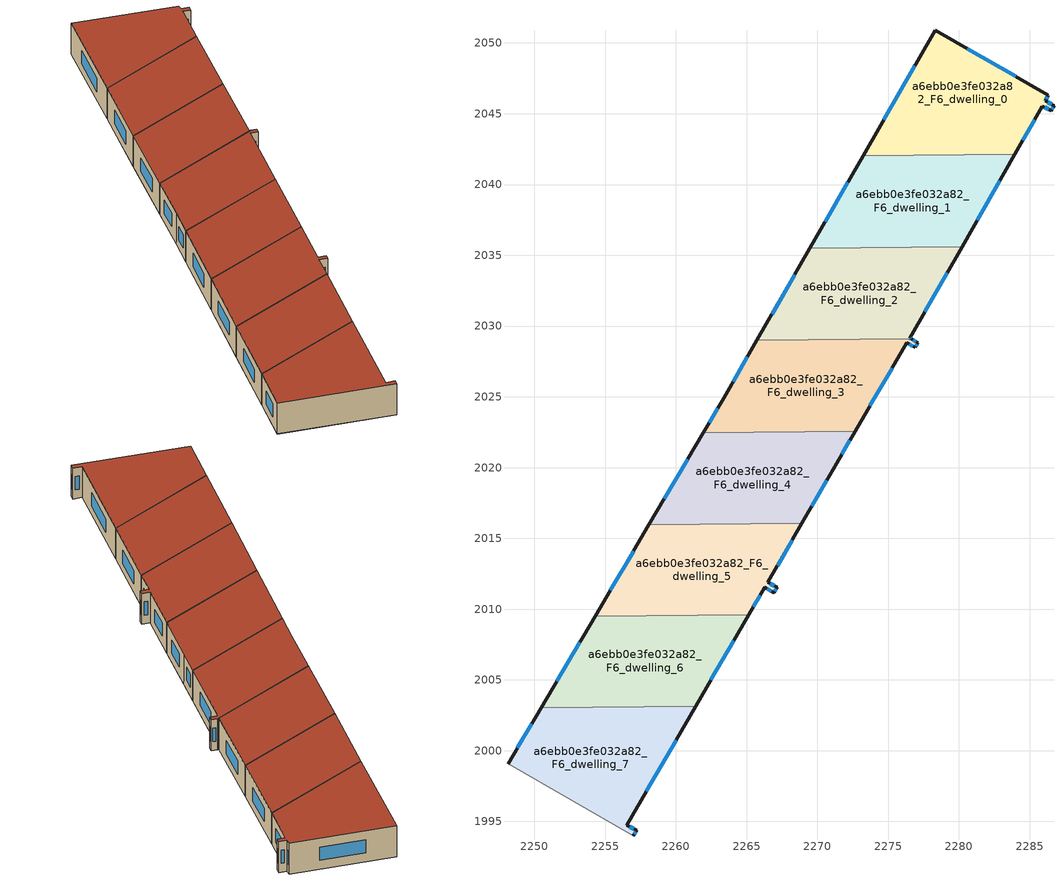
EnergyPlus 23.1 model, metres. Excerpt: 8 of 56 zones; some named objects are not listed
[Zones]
a6ebb0e3fe032a82_F6_dwelling_0
 floor to a6ebb0e3fe032a82_F5_dwelling_0 (EU_floor_Construction): 2286.3,2046.32 2286.11,2045.9 2286.71,2045.56 2286.51,2045.21 2285.9,2045.55 2283.95,2042.14 2273.22,2042.04 2278.32,2050.91 z18
 wall outside (EU_wall_Construction): 2283.95,2042.14 2285.9,2045.55 2286.51,2045.21 2286.72,2045.56 2286.11,2045.9 2286.3,2046.32 2278.32,2050.91 2273.22,2042.04 z18:21
 wall to a6ebb0e3fe032a82_F6_dwelling_1 (EU_wall_Construction): 2273.22,2042.03 2283.95,2042.14 z18:21
 window (EU_Window_Construction): 2286.54,2045.66 2286.28,2045.8 / 2286.57,2045.31 2286.66,2045.46 / 2286.07,2045.45 2286.34,2045.31 / 2284.51,2043.12 2285.34,2044.57 / 2276.86,2048.38 2274.68,2044.57 / 2284.02,2047.63 2280.6,2049.6 / 2286.17,2046.02 2286.24,2046.2 z18.86:20.14
 roof outside (EU_roof_Construction): 2283.95,2042.14 2285.9,2045.55 2286.51,2045.21 2286.72,2045.56 2286.11,2045.9 2286.3,2046.32 2278.32,2050.91 2273.22,2042.04 z21
a6ebb0e3fe032a82_F6_dwelling_1
 floor to a6ebb0e3fe032a82_F5_dwelling_1 (EU_floor_Construction): 2283.95,2042.14 2280.22,2035.61 2269.47,2035.5 2273.22,2042.04 z18
 wall outside (EU_wall_Construction): 2273.22,2042.04 2269.47,2035.5 / 2280.22,2035.61 2283.95,2042.14 z18:21
 wall to a6ebb0e3fe032a82_F6_dwelling_2 (EU_wall_Construction): 2269.47,2035.5 2280.22,2035.61 z18:21
 window (EU_Window_Construction): 2272.15,2040.17 2270.54,2037.37 / 2281.29,2037.48 2282.89,2040.28 z18.86:20.14
 roof outside (EU_roof_Construction): 2280.22,2035.61 2283.95,2042.14 2273.22,2042.04 2269.47,2035.5 z21
a6ebb0e3fe032a82_F6_dwelling_2
 floor to a6ebb0e3fe032a82_F5_dwelling_2 (EU_floor_Construction): 2280.22,2035.61 2276.54,2029.15 2276.63,2029.09 2265.72,2028.99 2269.47,2035.5 z18
 wall outside (EU_wall_Construction): 2276.63,2029.09 2276.54,2029.15 2280.22,2035.61 / 2269.47,2035.5 2265.72,2028.99 z18:21
 wall to a6ebb0e3fe032a82_F6_dwelling_3 (EU_wall_Construction): 2265.72,2028.99 2276.63,2029.09 z18:21
 window (EU_Window_Construction): 2276.61,2029.11 2276.57,2029.14 / 2268.4,2033.64 2266.79,2030.85 / 2277.59,2031 2279.17,2033.77 z18.86:20.14
 roof outside (EU_roof_Construction): 2276.63,2029.09 2276.54,2029.15 2280.22,2035.61 2269.47,2035.5 2265.72,2028.99 z21
a6ebb0e3fe032a82_F6_dwelling_3
 floor to a6ebb0e3fe032a82_F5_dwelling_3 (EU_floor_Construction): 2277.1,2028.82 2276.91,2028.49 2276.31,2028.82 2272.67,2022.57 2261.94,2022.47 2263.38,2024.91 2265.72,2028.99 2276.63,2029.09 z18
 wall outside (EU_wall_Construction): 2272.67,2022.57 2276.31,2028.82 2276.91,2028.49 2277.1,2028.82 2276.63,2029.09 / 2265.72,2028.99 2263.38,2024.91 2261.94,2022.47 z18:21
 wall to a6ebb0e3fe032a82_F6_dwelling_4 (EU_wall_Construction): 2261.94,2022.47 2272.67,2022.57 z18:21
 window (EU_Window_Construction): 2276.96,2028.58 2277.04,2028.72 / 2276.48,2028.72 2276.74,2028.58 / 2273.71,2024.36 2275.27,2027.03 / 2262.97,2024.21 2262.35,2023.16 / 2265.05,2027.82 2264.05,2026.07 / 2276.97,2028.9 2276.77,2029.02 z18.86:20.14
 roof outside (EU_roof_Construction): 2272.67,2022.57 2276.31,2028.82 2276.91,2028.49 2277.1,2028.82 2276.63,2029.09 2265.72,2028.99 2263.38,2024.91 2261.94,2022.47 z21
a6ebb0e3fe032a82_F6_dwelling_4
 floor to a6ebb0e3fe032a82_F5_dwelling_4 (EU_floor_Construction): 2272.67,2022.57 2271.36,2020.32 2268.9,2016.05 2258.09,2015.95 2261.94,2022.47 z18
 wall outside (EU_wall_Construction): 2261.94,2022.47 2258.09,2015.95 / 2268.9,2016.05 2271.36,2020.32 2272.67,2022.57 z18:21
 wall to a6ebb0e3fe032a82_F6_dwelling_5 (EU_wall_Construction): 2258.09,2015.95 2268.9,2016.05 z18:21
 window (EU_Window_Construction): 2260.84,2020.6 2259.19,2017.81 / 2271.73,2020.96 2272.3,2021.93 / 2269.6,2017.27 2270.66,2019.1 z18.86:20.14
 roof outside (EU_roof_Construction): 2268.9,2016.05 2271.36,2020.32 2272.67,2022.57 2261.94,2022.47 2258.09,2015.95 z21
a6ebb0e3fe032a82_F6_dwelling_5
 floor to a6ebb0e3fe032a82_F5_dwelling_5 (EU_floor_Construction): 2268.9,2016.05 2266.5,2011.89 2267.15,2011.54 2266.93,2011.17 2266.27,2011.55 2265.14,2009.61 2254.29,2009.5 2258.09,2015.95 z18
 wall outside (EU_wall_Construction): 2265.14,2009.61 2266.27,2011.55 2266.93,2011.17 2267.15,2011.54 2266.5,2011.89 2268.9,2016.05 / 2258.09,2015.95 2254.29,2009.5 z18:21
 wall to a6ebb0e3fe032a82_F6_dwelling_6 (EU_wall_Construction): 2254.29,2009.5 2265.14,2009.61 z18:21
 window (EU_Window_Construction): 2266.46,2011.44 2266.74,2011.28 / 2265.46,2010.16 2265.94,2010.99 / 2257.01,2014.1 2255.38,2011.34 / 2267.18,2013.08 2268.21,2014.86 / 2266.96,2011.64 2266.68,2011.79 / 2266.99,2011.28 2267.08,2011.44 z18.86:20.14
 roof outside (EU_roof_Construction): 2266.93,2011.17 2267.15,2011.54 2266.5,2011.89 2268.9,2016.05 2258.09,2015.95 2254.29,2009.5 2265.14,2009.61 2266.27,2011.55 z21
a6ebb0e3fe032a82_F6_dwelling_6
 floor to a6ebb0e3fe032a82_F5_dwelling_6 (EU_floor_Construction): 2265.14,2009.61 2261.4,2003.16 2250.49,2003.05 2254.29,2009.5 z18
 wall outside (EU_wall_Construction): 2261.4,2003.16 2265.14,2009.61 / 2254.29,2009.5 2250.49,2003.05 z18:21
 wall to a6ebb0e3fe032a82_F6_dwelling_7 (EU_wall_Construction): 2250.49,2003.05 2261.4,2003.16 z18:21
 window (EU_Window_Construction): 2262.47,2005 2264.07,2007.76 / 2253.2,2007.65 2251.57,2004.89 z18.86:20.14
 roof outside (EU_roof_Construction): 2261.4,2003.16 2265.14,2009.61 2254.29,2009.5 2250.49,2003.05 z21
a6ebb0e3fe032a82_F6_dwelling_7
 floor to a6ebb0e3fe032a82_F5_dwelling_7 (EU_floor_Construction): 2261.4,2003.16 2256.53,1994.75 2257.23,1994.38 2256.99,1993.98 2248.14,1999.07 2250.49,2003.05 z18
 wall outside (EU_wall_Construction): 2250.49,2003.05 2248.14,1999.07 / 2256.99,1993.98 2257.23,1994.38 2256.53,1994.75 2261.4,2003.16 z18:21
 wall adiabatic (EU_wall_Construction): 2248.14,1999.07 2256.99,1993.98 z18:21
 window (EU_Window_Construction): 2249.82,2001.91 2248.81,2000.21 / 2257.92,1997.15 2260.01,2000.75 / 2257.03,1994.48 2256.73,1994.64 / 2257.06,1994.09 2257.16,1994.27 z18.86:20.14
 roof outside (EU_roof_Construction): 2257.23,1994.38 2256.53,1994.75 2261.4,2003.16 2250.49,2003.05 2248.14,1999.07 2256.99,1993.98 z21
[Building]
EU S2 Campaign: North Axis=0; Terrain=City; Solar Distribution=FullExterior
[Site:Location]
Helsinki-Vantaa.AP: Latitude=60.317; Longitude=24.963; Time Zone=2; Elevation=54.6
[SizingPeriod:WeatherFileDays]
AnnualSizingPeriod: Begin Month=1; Begin Day of Month=1; End Month=12; End Day of Month=31; Day of Week for Start Day=Monday; Use Weather File Daylight Saving Period=No; Use Weather File Rain and Snow Indicators=No
[MATERIAL]
EU_InternalMass_Material: Roughness=MediumRough; Thickness=0.1; Conductivity=1; Density=1800; Specific Heat=900; Thermal Absorptance=0.9; Solar Absorptance=0.7; Visible Absorptance=0.7
[MATERIAL:NOMASS] Roughness=MediumRough; Thermal Absorptance=0.9; Solar Absorptance=0.7; Visible Absorptance=0.7
Name | Thermal Resistance
EU_wall_NoMass | 1.10183
EU_roof_NoMass; EU_floor_NoMass | 1.70606
[WINDOWMATERIAL:SIMPLEGLAZINGSYSTEM]
EU_Window_SimpleGlazing: UFactor=3.11035; Solar Heat Gain Coefficient=0.8; Visible Transmittance=0.8
[CONSTRUCTION]
EU_wall_Construction: EU_wall_NoMass
EU_roof_Construction: EU_roof_NoMass
EU_floor_Construction: EU_floor_NoMass
EU_Window_Construction: EU_Window_SimpleGlazing
EU_InternalMass_Construction: EU_InternalMass_Material
[ZONE] Type=1; Multiplier=1; Ceiling Height=autocalculate; Floor Area=autocalculate; Part of Total Floor Area=Yes
Name | Volume
a6ebb0e3fe032a82_F6_dwelling_0 | 209.34
a6ebb0e3fe032a82_F6_dwelling_1 | 209.347
a6ebb0e3fe032a82_F6_dwelling_2 | 209.35
a6ebb0e3fe032a82_F6_dwelling_3 | 209.364
a6ebb0e3fe032a82_F6_dwelling_4 | 209.339
a6ebb0e3fe032a82_F6_dwelling_5 | 209.369
a6ebb0e3fe032a82_F6_dwelling_6 | 209.344
a6ebb0e3fe032a82_F6_dwelling_7 | 209.352
[INTERNALMASS] Construction=EU_InternalMass_Construction
Name | Zone or ZoneList | Surface Area
a6ebb0e3fe032a82_F6_dwelling_0_EU_InternalMass | a6ebb0e3fe032a82_F6_dwelling_0 | 69.7798
a6ebb0e3fe032a82_F6_dwelling_1_EU_InternalMass | a6ebb0e3fe032a82_F6_dwelling_1 | 69.7823
a6ebb0e3fe032a82_F6_dwelling_2_EU_InternalMass | a6ebb0e3fe032a82_F6_dwelling_2 | 69.7834
a6ebb0e3fe032a82_F6_dwelling_3_EU_InternalMass | a6ebb0e3fe032a82_F6_dwelling_3 | 69.7878
a6ebb0e3fe032a82_F6_dwelling_4_EU_InternalMass | a6ebb0e3fe032a82_F6_dwelling_4 | 69.7798
a6ebb0e3fe032a82_F6_dwelling_5_EU_InternalMass | a6ebb0e3fe032a82_F6_dwelling_5 | 69.7901
a6ebb0e3fe032a82_F6_dwelling_6_EU_InternalMass | a6ebb0e3fe032a82_F6_dwelling_6 | 69.781
a6ebb0e3fe032a82_F6_dwelling_7_EU_InternalMass | a6ebb0e3fe032a82_F6_dwelling_7 | 69.7842
[OTHEREQUIPMENT] Fuel Type=Electricity; Design Level Calculation Method=Watts/Area; Power per Zone Floor Area=1; Fraction Latent=0; Fraction Radiant=0; Fraction Lost=0; Carbon Dioxide Generation Rate=0; EndUse Subcategory=EU_Step8_InternalGains
Name | Zone or ZoneList or Space or SpaceList | Schedule
EU_Step8_InternalGain_a6ebb0e3fe032a82_F6_dwelling_0_f000 | a6ebb0e3fe032a82_F6_dwelling_0 | EU_Step8_GainSchedule_a6ebb0e3fe032a82_F6_dwelling_0_f000
EU_Step8_InternalGain_a6ebb0e3fe032a82_F6_dwelling_1_f000 | a6ebb0e3fe032a82_F6_dwelling_1 | EU_Step8_GainSchedule_a6ebb0e3fe032a82_F6_dwelling_1_f000
EU_Step8_InternalGain_a6ebb0e3fe032a82_F6_dwelling_2_f000 | a6ebb0e3fe032a82_F6_dwelling_2 | EU_Step8_GainSchedule_a6ebb0e3fe032a82_F6_dwelling_2_f000
EU_Step8_InternalGain_a6ebb0e3fe032a82_F6_dwelling_3_f000 | a6ebb0e3fe032a82_F6_dwelling_3 | EU_Step8_GainSchedule_a6ebb0e3fe032a82_F6_dwelling_3_f000
EU_Step8_InternalGain_a6ebb0e3fe032a82_F6_dwelling_4_f000 | a6ebb0e3fe032a82_F6_dwelling_4 | EU_Step8_GainSchedule_a6ebb0e3fe032a82_F6_dwelling_4_f000
EU_Step8_InternalGain_a6ebb0e3fe032a82_F6_dwelling_5_f000 | a6ebb0e3fe032a82_F6_dwelling_5 | EU_Step8_GainSchedule_a6ebb0e3fe032a82_F6_dwelling_5_f000
EU_Step8_InternalGain_a6ebb0e3fe032a82_F6_dwelling_6_f000 | a6ebb0e3fe032a82_F6_dwelling_6 | EU_Step8_GainSchedule_a6ebb0e3fe032a82_F6_dwelling_6_f000
EU_Step8_InternalGain_a6ebb0e3fe032a82_F6_dwelling_7_f000 | a6ebb0e3fe032a82_F6_dwelling_7 | EU_Step8_GainSchedule_a6ebb0e3fe032a82_F6_dwelling_7_f000
[ZONEVENTILATION:DESIGNFLOWRATE] Schedule=EU_AlwaysOn; Design Flow Rate Calculation Method=AirChanges/Hour; Air Changes per Hour=0.756316; Ventilation Type=Natural; Fan Pressure Rise=0; Fan Total Efficiency=1; Constant Term Coefficient=1; Temperature Term Coefficient=0; Velocity Term Coefficient=0; Velocity Squared Term Coefficient=0; Minimum Indoor Temperature=-100; Maximum Indoor Temperature=100; Delta Temperature=-100; Minimum Outdoor Temperature=-100; Maximum Outdoor Temperature=100; Maximum Wind Speed=40
Name | Zone or ZoneList or Space or SpaceList
EU_ConstantAir_a6ebb0e3fe032a82_F6_dwelling_0 | a6ebb0e3fe032a82_F6_dwelling_0
EU_ConstantAir_a6ebb0e3fe032a82_F6_dwelling_1 | a6ebb0e3fe032a82_F6_dwelling_1
EU_ConstantAir_a6ebb0e3fe032a82_F6_dwelling_2 | a6ebb0e3fe032a82_F6_dwelling_2
EU_ConstantAir_a6ebb0e3fe032a82_F6_dwelling_3 | a6ebb0e3fe032a82_F6_dwelling_3
EU_ConstantAir_a6ebb0e3fe032a82_F6_dwelling_4 | a6ebb0e3fe032a82_F6_dwelling_4
EU_ConstantAir_a6ebb0e3fe032a82_F6_dwelling_5 | a6ebb0e3fe032a82_F6_dwelling_5
EU_ConstantAir_a6ebb0e3fe032a82_F6_dwelling_6 | a6ebb0e3fe032a82_F6_dwelling_6
EU_ConstantAir_a6ebb0e3fe032a82_F6_dwelling_7 | a6ebb0e3fe032a82_F6_dwelling_7
[HVACTEMPLATE:ZONE:IDEALLOADSAIRSYSTEM] System Availability Schedule=EU_AlwaysOn; Maximum Heating Supply Air Temperature=50; Minimum Cooling Supply Air Temperature=13; Maximum Heating Supply Air Humidity Ratio=0.0156; Minimum Cooling Supply Air Humidity Ratio=0.0077; Heating Limit=NoLimit; Cooling Limit=NoLimit; Heating Availability Schedule=EU_AlwaysOn; Cooling Availability Schedule=EU_CoolingOff; Dehumidification Control Type=ConstantSensibleHeatRatio; Cooling Sensible Heat Ratio=0.7; Dehumidification Setpoint=60; Humidification Control Type=None; Humidification Setpoint=30; Outdoor Air Method=None; Outdoor Air Flow Rate per Person=0.00944; Outdoor Air Flow Rate per Zone Floor Area=0; Outdoor Air Flow Rate per Zone=0; Demand Controlled Ventilation Type=None; Outdoor Air Economizer Type=NoEconomizer; Heat Recovery Type=None; Sensible Heat Recovery Effectiveness=0.7; Latent Heat Recovery Effectiveness=0.65
Name | Template Thermostat
a6ebb0e3fe032a82_F6_dwelling_0 | EU_HeatOnly_a6ebb0e3fe032a82_F6_dwelling_0
a6ebb0e3fe032a82_F6_dwelling_1 | EU_HeatOnly_a6ebb0e3fe032a82_F6_dwelling_1
a6ebb0e3fe032a82_F6_dwelling_2 | EU_HeatOnly_a6ebb0e3fe032a82_F6_dwelling_2
a6ebb0e3fe032a82_F6_dwelling_3 | EU_HeatOnly_a6ebb0e3fe032a82_F6_dwelling_3
a6ebb0e3fe032a82_F6_dwelling_4 | EU_HeatOnly_a6ebb0e3fe032a82_F6_dwelling_4
a6ebb0e3fe032a82_F6_dwelling_5 | EU_HeatOnly_a6ebb0e3fe032a82_F6_dwelling_5
a6ebb0e3fe032a82_F6_dwelling_6 | EU_HeatOnly_a6ebb0e3fe032a82_F6_dwelling_6
a6ebb0e3fe032a82_F6_dwelling_7 | EU_HeatOnly_a6ebb0e3fe032a82_F6_dwelling_7
[SIZING:ZONE] Zone Cooling Design Supply Air Temperature Input Method=SupplyAirTemperature; Zone Cooling Design Supply Air Temperature=13; Zone Heating Design Supply Air Temperature Input Method=SupplyAirTemperature; Zone Heating Design Supply Air Temperature=50; Zone Cooling Design Supply Air Humidity Ratio=0.008; Zone Heating Design Supply Air Humidity Ratio=0.008; Cooling Design Air Flow Method=DesignDay; Cooling Design Air Flow Rate=0; Cooling Minimum Air Flow per Zone Floor Area=0.000762; Cooling Minimum Air Flow=0; Cooling Minimum Air Flow Fraction=0.2; Heating Design Air Flow Method=DesignDay; Heating Design Air Flow Rate=0; Heating Maximum Air Flow per Zone Floor Area=0.002032; Heating Maximum Air Flow=0.141576; Heating Maximum Air Flow Fraction=0.3; Account for Dedicated Outdoor Air System=No; Dedicated Outdoor Air System Control Strategy=NeutralSupplyAir; Dedicated Outdoor Air Low Setpoint Temperature for Design=autosize; Dedicated Outdoor Air High Setpoint Temperature for Design=autosize; Zone Load Sizing Method=Sensible Load Only No Latent Load; Zone Latent Cooling Design Supply Air Humidity Ratio Input Method=HumidityRatioDifference; Zone Cooling Design Supply Air Humidity Ratio Difference=0.005; Zone Latent Heating Design Supply Air Humidity Ratio Input Method=HumidityRatioDifference; Zone Humidification Design Supply Air Humidity Ratio Difference=0.005
a6ebb0e3fe032a82_F6_dwelling_0; a6ebb0e3fe032a82_F6_dwelling_1; a6ebb0e3fe032a82_F6_dwelling_2; a6ebb0e3fe032a82_F6_dwelling_3; a6ebb0e3fe032a82_F6_dwelling_4; a6ebb0e3fe032a82_F6_dwelling_5; a6ebb0e3fe032a82_F6_dwelling_6; a6ebb0e3fe032a82_F6_dwelling_7
[SCHEDULE:CONSTANT]
Name | Hourly Value
EU_AlwaysOn | 1
EU_CoolingOff | 0
[SCHEDULE:FILE] Column Number=1; Rows to Skip at Top=0; Number of Hours of Data=8760; Column Separator=Comma; Interpolate to Timestep=No; Minutes per Item=60; Adjust Schedule for Daylight Savings=Yes
Name | File
EU_Step8_GainSchedule_a6ebb0e3fe032a82_F6_dwelling_0_f000 | ../../schedules/a6ebb0e3fe032a82/a6ebb0e3fe032a82_F6_dwelling_0_f000_gain.csv
EU_Step8_GainSchedule_a6ebb0e3fe032a82_F6_dwelling_1_f000 | ../../schedules/a6ebb0e3fe032a82/a6ebb0e3fe032a82_F6_dwelling_1_f000_gain.csv
EU_Step8_GainSchedule_a6ebb0e3fe032a82_F6_dwelling_2_f000 | ../../schedules/a6ebb0e3fe032a82/a6ebb0e3fe032a82_F6_dwelling_2_f000_gain.csv
EU_Step8_GainSchedule_a6ebb0e3fe032a82_F6_dwelling_3_f000 | ../../schedules/a6ebb0e3fe032a82/a6ebb0e3fe032a82_F6_dwelling_3_f000_gain.csv
EU_Step8_GainSchedule_a6ebb0e3fe032a82_F6_dwelling_4_f000 | ../../schedules/a6ebb0e3fe032a82/a6ebb0e3fe032a82_F6_dwelling_4_f000_gain.csv
EU_Step8_GainSchedule_a6ebb0e3fe032a82_F6_dwelling_5_f000 | ../../schedules/a6ebb0e3fe032a82/a6ebb0e3fe032a82_F6_dwelling_5_f000_gain.csv
EU_Step8_GainSchedule_a6ebb0e3fe032a82_F6_dwelling_6_f000 | ../../schedules/a6ebb0e3fe032a82/a6ebb0e3fe032a82_F6_dwelling_6_f000_gain.csv
EU_Step8_GainSchedule_a6ebb0e3fe032a82_F6_dwelling_7_f000 | ../../schedules/a6ebb0e3fe032a82/a6ebb0e3fe032a82_F6_dwelling_7_f000_gain.csv
